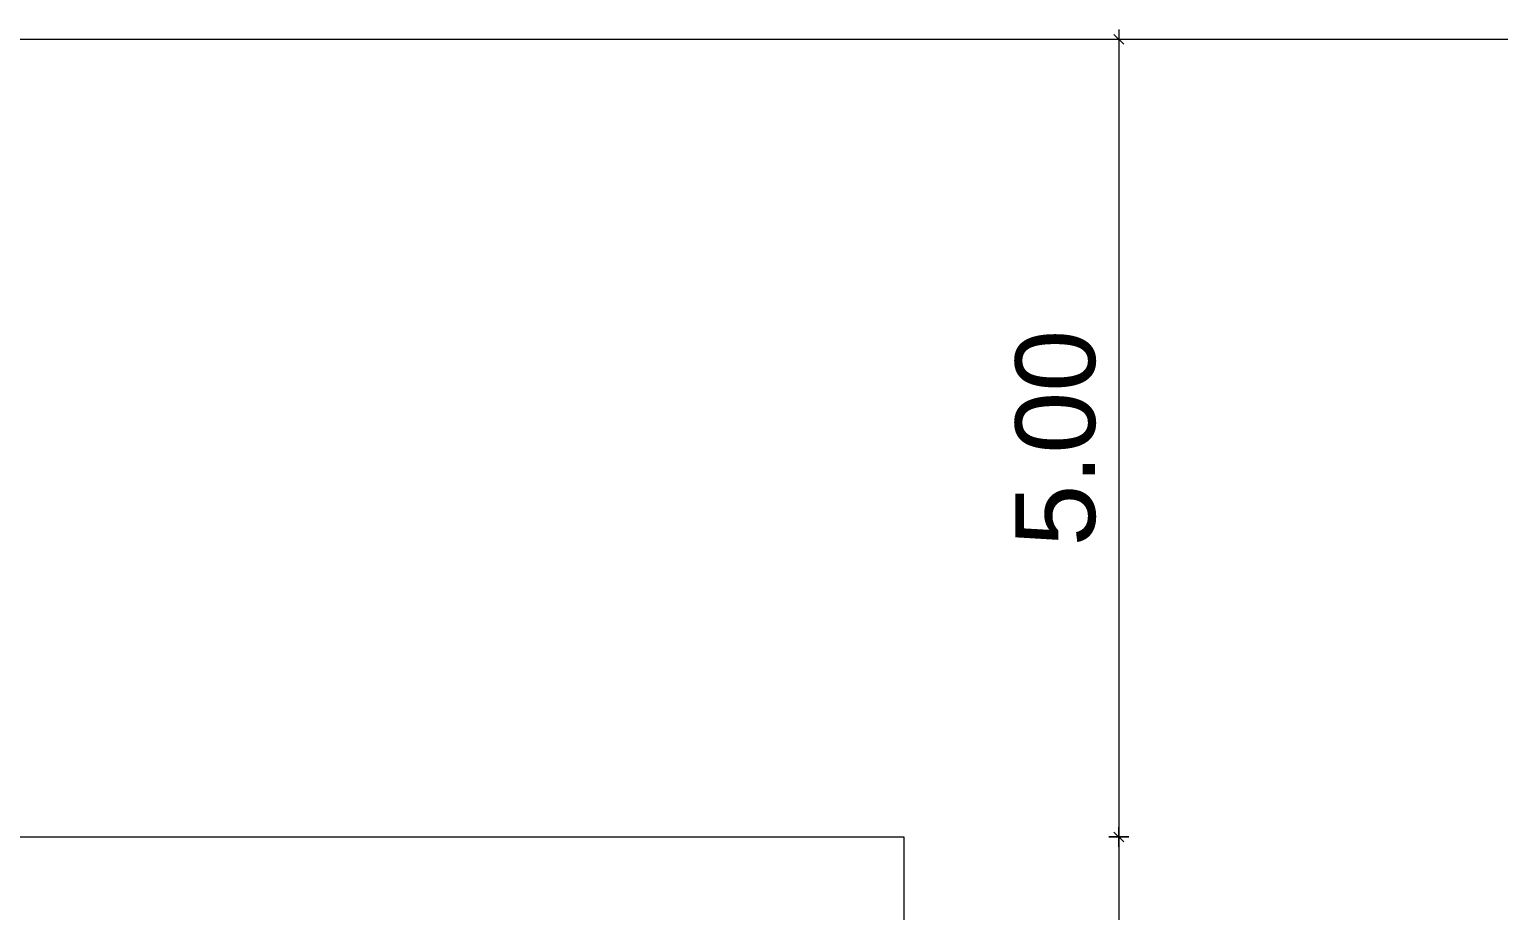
# Model space of a CAD drawing. Header units: metres. Extents: x 149 to 429, y -3 to 162.
# Drawn here: x 336.48 to 345.69, y 117.72 to 123.25 of the extents above; entities that cross this region are included whole.
import ezdxf

# ---------------------------------------------------------------- set-up
doc = ezdxf.new("R2010")
doc.units = ezdxf.units.M
doc.layers.add('1053_ARQ_BASE_MATADOURO_dwg', color=7, linetype='Continuous', lineweight=5, true_color=0x767676)
doc.layers.add('A-COTAS', color=7, linetype='Continuous', lineweight=9)
doc.styles.add('Arial_6', font='arial.ttf', dxfattribs={"height": 0.5})

# ---------------------------------------------------------------- blocks, each defined once
blk = doc.blocks.new('1053_ARQ_BASE_MATADOURO_dwg_PU-Tick-4039619-TÉRREO 1_20 - Dependente 2')
at = {"layer": 'A-COTAS', "color": 253, "true_color": 0xaaaaaa}
for p, q in [((1, 0), (-1, 0)), ((-0.5, -0.5), (0.5, 0.5)), ((0, -1), (0, 1))]:
    blk.add_line(p, q, dxfattribs=at)
blk = doc.blocks.new('1053_ARQ_BASE_MATADOURO_dwg_arq geral tgov-4039641-TÉRREO 1_20 - Dependente 2')
at = {"color": 253, "lineweight": 5, "true_color": 0xaaaaaa, "flags": 128}
blk.add_lwpolyline([(-62.5, 40), (-62.5, -40), (62.5, -40), (62.5, 40)], close=True, dxfattribs=at)
blk.add_lwpolyline([(-3.1704, 14.4282), (-3.1704, 20.1582), (-12.4204, 20.1582), (-12.4204, 34.8483), (-12.4204, 34.9983), (5.3461, 34.9983), (5.3461, 26.6282)], dxfattribs=at)
at = {"layer": 'A-COTAS', "color": 253, "true_color": 0xaaaaaa}
for p, q in [((6.6946, 39.9374), (6.6946, 35.0607)), ((6.6946, 34.9357), (6.6946, 24.0907))]:
    blk.add_line(p, q, dxfattribs=at)
for p, xscale, yscale, zscale, rotation in [((6.6946, 39.9999), 0.06250000000000001, 0.06250000000000001, 0.06250000000000001, 89.99999999999962), ((6.6946, 34.9982), 0.06250000000000001, 0.06250000000000001, 0.06250000000000001, 89.99999999999962), ((6.6946, 34.9982), 0.0625, 0.0625, 0.0625, 269.9999999999996)]:
    blk.add_blockref('1053_ARQ_BASE_MATADOURO_dwg_PU-Tick-4039619-TÉRREO 1_20 - Dependente 2', p, dxfattribs=dict(xscale=xscale, yscale=yscale, zscale=zscale, rotation=rotation))
at = {"layer": 'A-COTAS', "insert": (6.0459, 37.499), "char_height": 0.5, "width": 1.628048, "attachment_point": 2, "rotation": 90, "line_spacing_factor": 0.941778, "style": 'Arial_6'}
blk.add_mtext('5.00', dxfattribs=at)
blk = doc.blocks.new('1053_ARQ_BASE_MATADOURO_dwg-3625622-TÉRREO 1_20 - Dependente 2')
blk.add_blockref('1053_ARQ_BASE_MATADOURO_dwg_arq geral tgov-4039641-TÉRREO 1_20 - Dependente 2', (130.2098, 83.186))

msp = doc.modelspace()

# ---------------------------------------------------------------- block references
at = {"layer": '1053_ARQ_BASE_MATADOURO_dwg', "color": 253, "true_color": 0xaaaaaa}
msp.add_blockref('1053_ARQ_BASE_MATADOURO_dwg-3625622-TÉRREO 1_20 - Dependente 2', (206.405, 0), dxfattribs=at)

doc.saveas('drawing.dxf')
